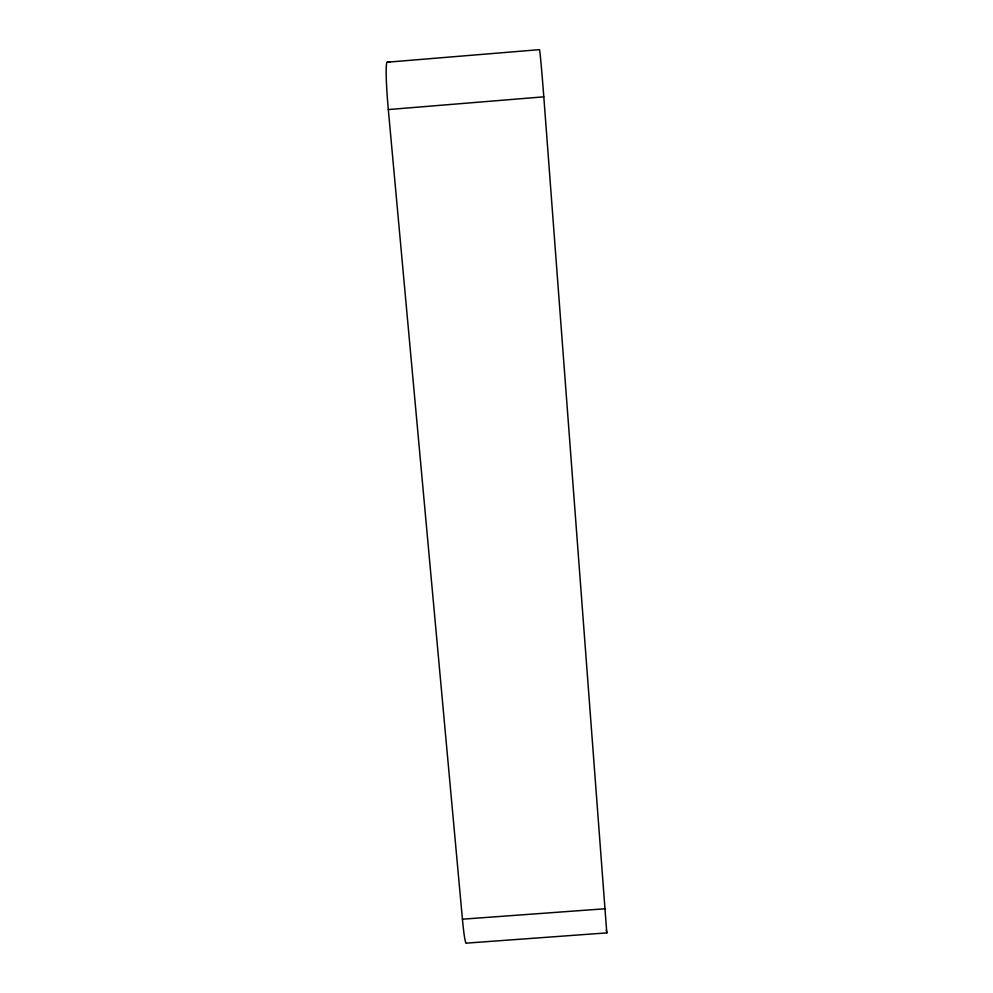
<?xml version="1.0" encoding="UTF-8"?>
<svg xmlns="http://www.w3.org/2000/svg" width="993" height="993" viewBox="0 0 993 993"><rect width="100%" height="100%" fill="white"/><g stroke="black" fill="none" stroke-linecap="round" stroke-linejoin="round"><path stroke-width="1.49" d="M606.735 932.899L466.487 943.127A43.543 2.569 86.4 0 1 462.428 919.195L388.313 109.565A46.261 3.103 84.9 0 1 387.196 62.199L539.497 49.65A46.336 0.695 85.6 0 1 543.804 96.83L606.81 933.097L606.326 929.945M388.313 109.565L543.804 96.83M462.428 919.195L605.32 908.744M387.196 62.199L390.274 62.286"/></g></svg>
